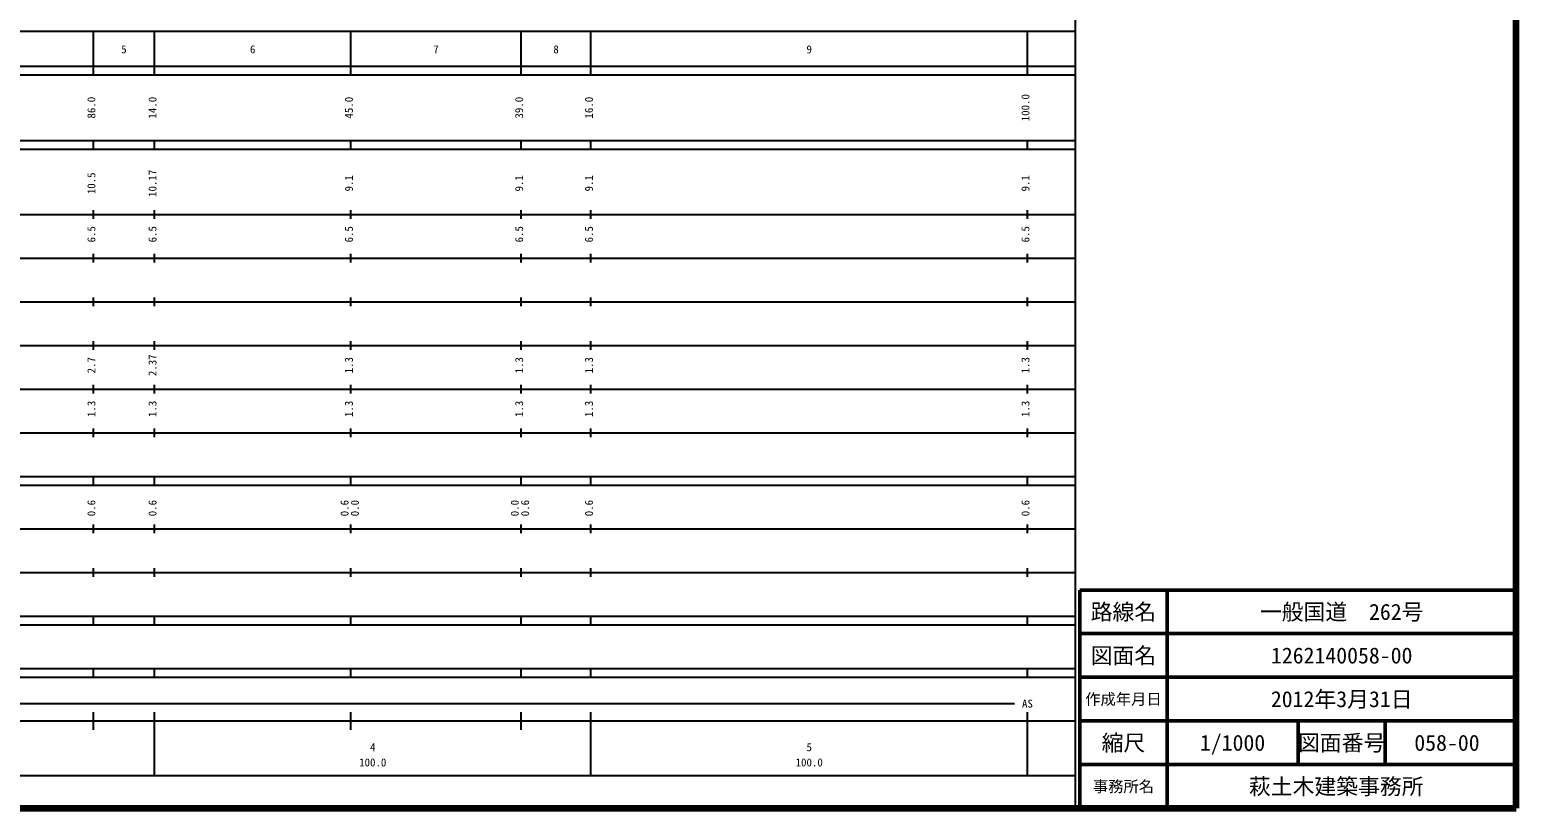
# Model space of a CAD drawing. Units: millimetres on the paper, enlarged 1000 times. Extents: x 40000 to 680000, y 20000 to 380000.
# Drawn here: x 339412 to 680000, y 20000 to 198357 of the extents above; entities that cross this region are included whole.
import ezdxf
from ezdxf.enums import TextEntityAlignment as Align

# ---------------------------------------------------------------- set-up
doc = ezdxf.new("R2010")
doc.units = ezdxf.units.MM
doc.header["$LTSCALE"] = 1000
for name, color, linetype, lineweight in [('M-TTL', 2, 'Continuous', 140), ('M-TTL-BAND', 7, 'Continuous', 25), ('M-TTL-FRAM', 2, 'Continuous', 50), ('M-TTL-LINE', 7, 'Continuous', 50)]:
    doc.layers.add(name, color=color, linetype=linetype, lineweight=lineweight)
doc.layers.add('M-TTL-TXT', color=7, linetype='Continuous')
doc.styles.add('ＭＳ ゴシック', font='')
doc.styles.get('ＭＳ ゴシック').set_extended_font_data('MS Gothic')

msp = doc.modelspace()

# ---------------------------------------------------------------- linework, layer by layer
at = {"layer": 'M-TTL'}
for p, q in [((680000, 20000), (680000, 380000)), ((40000, 20000), (680000, 20000))]:
    msp.add_line(p, q, dxfattribs=at)
at = {"layer": 'M-TTL-BAND'}
for p, q in [((579000, 20000), (579000, 370000)), ((68000, 198000), (579000, 198000)), ((354000, 188000), (354000, 198000)), ((368000, 188000), (368000, 198000)), ((413000, 188000), (413000, 198000)), ((452000, 188000), (452000, 198000)), ((468000, 188000), (468000, 198000)), ((568000, 188000), (568000, 198000)), ((40000, 190000), (579000, 190000)), ((40000, 188000), (579000, 188000)), ((40000, 173000), (579000, 173000)), ((40000, 171000), (579000, 171000)), ((354000, 171000), (354000, 173000)), ((368000, 171000), (368000, 173000)), ((413000, 171000), (413000, 173000)), ((452000, 171000), (452000, 173000)), ((468000, 171000), (468000, 173000)), ((568000, 171000), (568000, 173000)), ((354000, 155000), (354000, 157000)), ((368000, 155000), (368000, 157000)), ((413000, 155000), (413000, 157000)), ((452000, 155000), (452000, 157000)), ((468000, 155000), (468000, 157000)), ((568000, 155000), (568000, 157000)), ((40000, 156000), (579000, 156000)), ((354000, 145000), (354000, 147000)), ((368000, 145000), (368000, 147000)), ((413000, 145000), (413000, 147000)), ((452000, 145000), (452000, 147000)), ((468000, 145000), (468000, 147000)), ((568000, 145000), (568000, 147000)), ((46000, 146000), (579000, 146000)), ((354000, 135000), (354000, 137000)), ((368000, 135000), (368000, 137000)), ((413000, 135000), (413000, 137000)), ((452000, 135000), (452000, 137000)), ((468000, 135000), (468000, 137000)), ((568000, 135000), (568000, 137000)), ((52000, 136000), (579000, 136000)), ((354000, 125000), (354000, 127000)), ((368000, 125000), (368000, 127000)), ((413000, 125000), (413000, 127000)), ((452000, 125000), (452000, 127000)), ((468000, 125000), (468000, 127000)), ((568000, 125000), (568000, 127000)), ((46000, 126000), (579000, 126000)), ((52000, 116000), (579000, 116000)), ((354000, 115000), (354000, 117000)), ((368000, 115000), (368000, 117000)), ((413000, 115000), (413000, 117000)), ((452000, 115000), (452000, 117000)), ((468000, 115000), (468000, 117000)), ((568000, 115000), (568000, 117000)), ((46000, 106000), (579000, 106000)), ((354000, 105000), (354000, 107000)), ((368000, 105000), (368000, 107000)), ((413000, 105000), (413000, 107000)), ((452000, 105000), (452000, 107000)), ((468000, 105000), (468000, 107000)), ((568000, 105000), (568000, 107000)), ((40000, 96000), (579000, 96000)), ((354000, 94000), (354000, 96000)), ((368000, 94000), (368000, 96000)), ((413000, 94000), (413000, 96000)), ((452000, 94000), (452000, 96000)), ((468000, 94000), (468000, 96000)), ((568000, 94000), (568000, 96000)), ((40000, 94000), (579000, 94000)), ((49000, 84000), (579000, 84000)), ((354000, 83000), (354000, 85000)), ((368000, 83000), (368000, 85000)), ((413000, 83000), (413000, 85000)), ((452000, 83000), (452000, 85000)), ((468000, 83000), (468000, 85000)), ((568000, 83000), (568000, 85000)), ((354000, 73000), (354000, 75000)), ((368000, 73000), (368000, 75000)), ((413000, 73000), (413000, 75000)), ((452000, 73000), (452000, 75000)), ((468000, 73000), (468000, 75000)), ((568000, 73000), (568000, 75000)), ((40000, 74000), (579000, 74000)), ((40000, 64000), (579000, 64000)), ((40000, 62000), (579000, 62000)), ((354000, 62000), (354000, 64000)), ((368000, 62000), (368000, 64000)), ((413000, 62000), (413000, 64000)), ((452000, 62000), (452000, 64000)), ((468000, 62000), (468000, 64000)), ((568000, 62000), (568000, 64000)), ((40000, 52000), (579000, 52000)), ((354000, 50000), (354000, 52000)), ((368000, 50000), (368000, 52000)), ((413000, 50000), (413000, 52000)), ((452000, 50000), (452000, 52000)), ((468000, 50000), (468000, 52000)), ((568000, 50000), (568000, 52000)), ((40000, 50000), (579000, 50000)), ((71000, 44000), (565000, 44000)), ((354000, 38000), (354000, 42000)), ((368000, 27500), (368000, 42000)), ((413000, 38000), (413000, 42000)), ((452000, 38000), (452000, 42000)), ((468000, 27500), (468000, 42000)), ((568000, 27500), (568000, 42000)), ((40000, 40000), (579000, 40000)), ((68000, 27500), (579000, 27500))]:
    msp.add_line(p, q, dxfattribs=at)
at = {"layer": 'M-TTL-FRAM'}
for p, q in [((680000, 70000), (580000, 70000)), ((580000, 70000), (580000, 20000))]:
    msp.add_line(p, q, dxfattribs=at)
at = {"layer": 'M-TTL-LINE'}
for p, q in [((600000, 70000), (600000, 20000)), ((680000, 60000), (580000, 60000)), ((680000, 50000), (580000, 50000)), ((680000, 40000), (580000, 40000)), ((630000, 40000), (630000, 30000)), ((650000, 40000), (650000, 30000)), ((680000, 30000), (580000, 30000))]:
    msp.add_line(p, q, dxfattribs=at)

# ---------------------------------------------------------------- texts
at = {"layer": 'M-TTL-BAND', "style": 'ＭＳ ゴシック'}
for s, p in [('5', (361000, 192405)), ('6', (390500, 192405)), ('7', (432500, 192405)), ('8', (460000, 192405)), ('9', (518000, 192405)), ('AS', (568000, 42500)), ('4', (418000, 32523)), ('5', (518000, 32523)), ('100.0', (418000, 29033)), ('100.0', (518000, 29033))]:
    msp.add_text(s, height=1833, dxfattribs=at).set_placement(p, align=Align.BOTTOM_CENTER)
for s, p in [('86.0', (355000, 180500)), ('14.0', (369000, 180500)), ('45.0', (414000, 180500)), ('39.0', (453000, 180500)), ('16.0', (469000, 180500)), ('100.0', (569000, 180500)), ('10.5', (355000, 163174)), ('10.17', (369000, 163174)), ('9.1', (414000, 163174)), ('9.1', (453000, 163174)), ('9.1', (469000, 163174)), ('9.1', (569000, 163174)), ('6.5', (355000, 151500)), ('6.5', (369000, 151500)), ('6.5', (414000, 151500)), ('6.5', (453000, 151500)), ('6.5', (469000, 151500)), ('6.5', (569000, 151500)), ('2.7', (355000, 121500)), ('2.37', (369000, 121500)), ('1.3', (414000, 121500)), ('1.3', (453000, 121500)), ('1.3', (469000, 121500)), ('1.3', (569000, 121500)), ('1.3', (355000, 111500)), ('1.3', (369000, 111500)), ('1.3', (414000, 111500)), ('1.3', (453000, 111500)), ('1.3', (469000, 111500)), ('1.3', (569000, 111500)), ('0.6', (355000, 88764)), ('0.6', (369000, 88764)), ('0.6', (413000, 88764)), ('0.0', (415370, 88764)), ('0.0', (452000, 88764)), ('0.6', (454370, 88764)), ('0.6', (469000, 88764)), ('0.6', (569000, 88764))]:
    msp.add_text(s, height=1833, rotation=90, dxfattribs=at).set_placement(p, align=Align.BOTTOM_CENTER)
at = {"layer": 'M-TTL-TXT', "style": 'ＭＳ ゴシック'}
for s, height, p in [('路線名', 3666, (590000, 65000)), ('路線名', 3666, (590000, 65000)), ('一般国道\u3000262号', 3666, (640000, 65000)), ('図面名', 3666, (590000, 55000)), ('図面名', 3666, (590000, 55000)), ('1262140058-00', 3666, (640000, 55000)), ('作成年月日', 2566, (590000, 45000)), ('作成年月日', 2566, (590000, 45000)), ('2012年3月31日', 3666, (640000, 45000)), ('縮尺', 3666, (590000, 35000)), ('縮尺', 3666, (590000, 35000)), ('1/1000', 3666, (615000, 35000)), ('図面番号', 3666, (640000, 35000)), ('図面番号', 3666, (640000, 35000)), ('058-00', 3666, (664125, 35000)), ('萩土木建築事務所 ', 3666, (640000, 25000)), ('事務所名', 2566, (590000, 25000)), ('事務所名', 2566, (590000, 25000))]:
    msp.add_text(s, height=height, dxfattribs=at).set_placement(p, align=Align.MIDDLE_CENTER)

doc.saveas('drawing.dxf')
